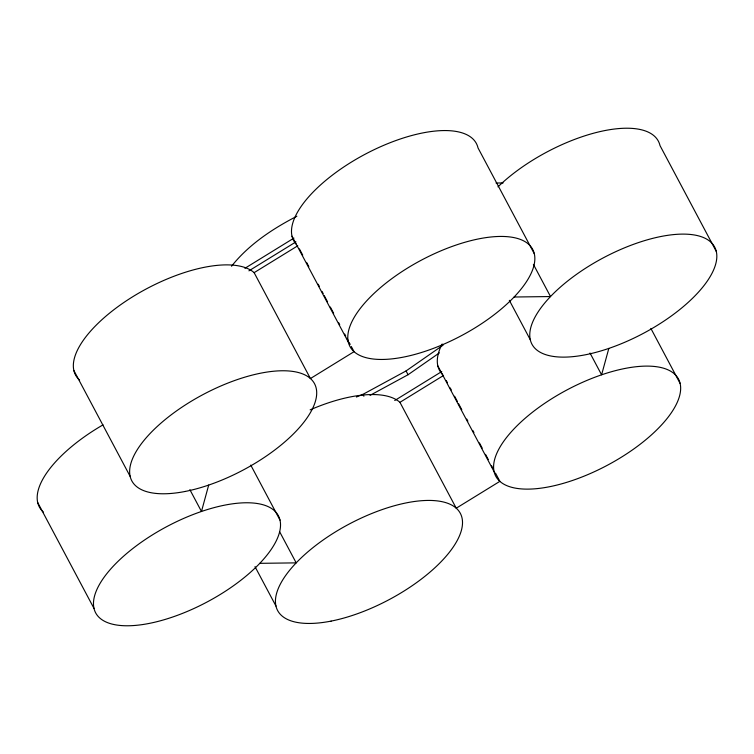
<?xml version="1.0" encoding="UTF-8"?>
<svg xmlns="http://www.w3.org/2000/svg" width="754" height="754" viewBox="0 0 754 754"><rect width="100%" height="100%" fill="white"/><g stroke="black" fill="none" stroke-linecap="round" stroke-linejoin="round"><path stroke-width="1.13" d="M208.698 485.067L201.469 511.466L189.876 489.666M608.827 348.414L601.598 374.813L590.005 353.013M231.535 266.237C248.763 244.55 272.477 228.858 296.869 216.238M356.406 397.019L362.91 394.37L406.057 370.94L443.126 345.125M370.054 395.36L408.065 374.719L439.431 352.881M244.909 268.301L293.937 238.104M248.914 270.846L295.945 241.893M79.613 380.12A103.468 42.742 -28 0 1 133.194 296.445A103.468 42.742 -28 0 1 254.126 272.656L297.764 245.795M394.728 400.515L441.759 371.552M310.148 409.856A103.468 42.742 -28 0 1 399.94 402.325L443.569 375.454M496.057 183.024L503.097 182.939M514.115 297.019L550.505 296.548L533.398 264.371M259.791 563.332L296.19 562.87L279.63 531.73M716.3 251.468A103.468 42.742 -28 0 0 568.186 280.601A103.468 42.742 -28 0 0 585.406 354.785A103.468 42.742 -28 0 0 716.3 251.468L660.004 145.588A103.468 42.742 -28 0 0 596.178 132.534A103.468 42.742 -28 0 0 497.989 186.851M650.881 328.442L680.127 383.466A103.468 42.742 -28 0 1 549.242 486.782A103.468 42.742 -28 0 1 532.022 412.589A103.468 42.742 -28 0 1 680.127 383.466M534.322 253.796A103.468 42.742 -28 0 0 386.208 282.929A103.468 42.742 -28 0 0 403.428 357.113A103.468 42.742 -28 0 0 534.322 253.796L478.017 147.916A103.468 42.742 -28 0 0 365.398 154.089A103.468 42.742 -28 0 0 296.124 244.164M509.327 300.318L530.298 339.762M446.33 380.647L447.433 382.721M450.195 387.914L451.297 389.988M454.605 396.218L457.367 401.411M458.47 403.484L461.787 409.714M466.754 419.054L467.857 421.137M472.824 430.477L473.927 432.551M479.45 442.928L482.211 448.121M485.519 454.351L488.281 459.544M491.589 465.774L492.692 467.848M495.453 473.041L499.874 481.344L456.236 508.205L399.94 402.325M437.829 365.878L494.124 471.759M406.057 370.94L408.065 374.719M299.413 248.905L302.731 255.135M306.595 262.401L308.801 266.558M318.179 284.201L319.281 286.275M322.043 291.468L323.146 293.542M324.258 295.625L327.566 301.854M330.327 307.038L333.636 313.268M338.603 322.608L339.705 324.691M344.672 334.031L345.775 336.105M346.887 338.178L347.99 340.261M349.093 342.335L350.195 344.408M351.298 346.491L354.06 351.675L310.431 378.546L254.126 272.656M292.015 236.209L348.32 342.099M362.91 394.37L363.909 396.255M250.752 465.095L279.998 520.119A103.468 42.742 -28 0 1 149.113 623.435A103.468 42.742 -28 0 1 131.893 549.251A103.468 42.742 -28 0 1 279.998 520.119M255.003 566.64L275.983 606.084M73.873 370.534L130.169 476.424M37.7 502.532L93.996 608.412M442.73 374.663A103.468 42.742 -28 0 1 442.155 343.984M43.44 512.117A103.468 42.742 -28 0 1 103.034 424.86M185.277 491.438A103.468 42.742 -28 0 0 316.171 388.122A103.468 42.742 -28 0 0 168.057 417.254A103.468 42.742 -28 0 0 185.277 491.438M331.091 621.107A103.468 42.742 -28 0 0 461.985 517.791A103.468 42.742 -28 0 0 313.871 546.914A103.468 42.742 -28 0 0 331.091 621.107"/></g></svg>
